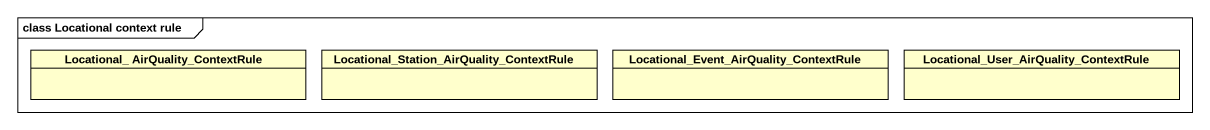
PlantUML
@startuml
mainframe class Locational context rule
hide circle
hide empty members
class "Locational_ AirQuality_ContextRule" as Locational_AirQuality
class "Locational_Station_AirQuality_ContextRule" as Locational_Station
class "Locational_Event_AirQuality_ContextRule" as Locational_Event_AirQuality
class "Locational_User_AirQuality_ContextRule" as Locational_User_AirQuality
@enduml
